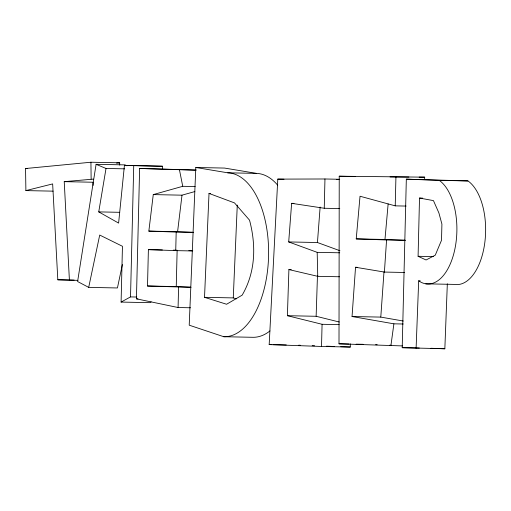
<?xml version="1.0" encoding="UTF-8"?>
<svg xmlns="http://www.w3.org/2000/svg" width="511" height="511" viewBox="0 0 511 511"><rect width="100%" height="100%" fill="white"/><g stroke="black" fill="none" stroke-linecap="round" stroke-linejoin="round"><path stroke-width="0.77" d="M402.547 345.915L339.004 343.82L339.227 176.212L424.686 177.164L424.628 179.54M151.179 301.918L149.832 302.659L121.094 302.078L122.455 246.289L99.715 235.054L88.697 287.38L117.434 287.961L122.372 264.532M121.094 302.078L130.522 296.91L133.729 165.66L124.435 165.321L118.609 223.09L98.744 211.893L106.02 168.464L96.094 164.306L77.602 281.523L88.697 287.38M190.514 307.769L178.084 307.52L136.437 298.839L139.624 168.458L196.256 170.035M191.012 287.367L147.507 286.007L148.394 249.636L162.377 249.924M162.389 169.416L162.472 166.235L124.435 165.321M192.047 250.946L175.733 250.62L176.186 232.09L148.848 231.106L153.268 194.595L182.74 186.304L195.17 186.553M190.59 287.099L176.25 286.582L177.119 251.01M178.084 307.52L178.582 287.118M339.783 208.571L324.249 208.258L324.964 178.984L339.719 179.284M350.348 343.877L350.271 347.046L321.528 346.464L322.071 324.287L287.393 315.702L288.9 269.578L291.232 269.623M406.104 206.074L395.227 205.856L395.942 176.589M447.329 283.771L444.845 348.77L402.208 347.691L406.328 179.169L467.961 180.932A53.451 27.926 -88.8 0 1 484.798 242.693A53.451 27.926 -88.8 0 1 454.496 284.403L425.759 283.822M419.512 198.057L433.443 200.606L438.898 212.953L441.913 224.093L441.517 240.266L435.257 255.181L426.065 259.984L418.087 256.292L419.512 198.057L422.616 198.115M339.253 322.007L316.137 316.283L317.459 275.723M416.107 348.189L418.681 280.814A53.451 27.926 -88.8 0 0 454.937 248.825A53.451 27.926 -88.8 0 0 439.224 180.351L406.328 179.169M277.639 185.135A81.977 42.835 -88.8 0 0 256.503 173.382L224.553 168.068L195.809 167.493L189.211 325.181L223.754 336.711L252.498 337.292A81.977 42.835 -88.8 0 0 269.961 330.924M209.018 193.426L234.511 202.912L249.528 220.152C256.241 245.459 255.609 272.114 242.163 295.147L226.59 304.256L204.521 297.325L209.018 193.426L210.57 193.458M236.306 298.865L233.265 297.907L237.276 205.109M321.528 346.464L269.176 344.586L277.786 179.125L324.964 178.984M404.597 272.478L384.4 272.069L386.572 239.978L405.21 240.355M403.217 324.006L393.898 323.821L352.047 316.52L355.535 267.259L357.087 267.291M403.262 321.023L380.791 317.101L383.997 271.807M339.713 252.798L317.184 252.345L288.702 241.939L291.628 203.327L293.959 203.372M339.93 250.735L317.446 242.521L320.129 207.057M386.572 239.978L356.231 238.893L360.025 196.237L395.227 205.856M356.231 238.893L384.968 239.474L388.136 203.927M148.848 231.106L177.592 231.687L182.005 195.176L194.857 191.561M390.896 345.679L393.898 323.821M119.702 165.11L119.67 162.811L90.932 162.23L25.55 168.528L25.895 190.603L52.652 183.915L57.82 279.785L77.947 280.373M116.521 163.118L119.67 162.811M69.407 280.2L64.233 181.654L93.456 179.112M336.404 179.617L339.547 179.61M390.027 176.94L408.928 177.061M419.173 177.132L424.686 177.164M96.094 164.306L124.837 164.887L126.964 165.781M133.729 165.66L162.472 166.235M139.624 168.458L195.783 170.214M106.02 168.464L124.658 168.841M25.55 168.528L27.102 168.56M195.809 167.493L227.759 172.807L256.503 173.382M339.227 176.212L355.541 176.544M439.224 180.351L467.961 180.932M277.786 179.125L284.001 179.246M64.233 181.654L92.976 182.235L93.143 185.416M25.895 190.603L53.08 191.152M153.268 194.595L182.005 195.176M98.744 211.893L119.721 212.314M176.186 232.09L193.279 232.435M288.702 241.939L317.446 242.521M173.255 250.141L177.138 250.218M418.087 256.292L433.622 256.605M288.9 269.578L317.74 276.33L339.489 276.764M418.681 280.814L420.234 280.846M57.82 279.785L74.133 280.117M147.507 286.007L176.25 286.582M204.521 297.325L233.265 297.907M130.522 296.91L136.737 297.032M136.437 298.839L137.996 298.871M352.047 316.52L380.791 317.101M287.393 315.702L316.137 316.283M322.071 324.287L339.163 324.632M339.004 343.82L349.102 344.024M356.097 344.165L363.085 344.305M269.176 344.586L271.507 344.631M273.059 344.663L286.269 344.931M402.208 347.691L419.295 348.036M177.592 231.687L193.209 232.25M384.968 239.474L405.197 240.196M188.853 250.639L192.762 250.78M148.394 249.636L175.733 250.62M375.611 344.682L377.182 344.74M389.759 345.187L391.33 345.244M430.945 348.272L444.845 348.77M298.711 345.193L300.296 345.251M312.195 345.679L314.578 345.762M326.472 346.19L334.405 346.471M340.754 346.701L350.271 347.046M291.628 203.327L324.249 208.258M355.535 267.259L384.4 272.069M179.47 169.888L182.74 186.304M317.184 252.345L317.74 276.33M90.932 162.23L91.13 179.067M227.759 172.807A81.977 42.835 -88.8 0 1 268.569 256.292A81.977 42.835 -88.8 0 1 223.754 336.711"/></g></svg>
